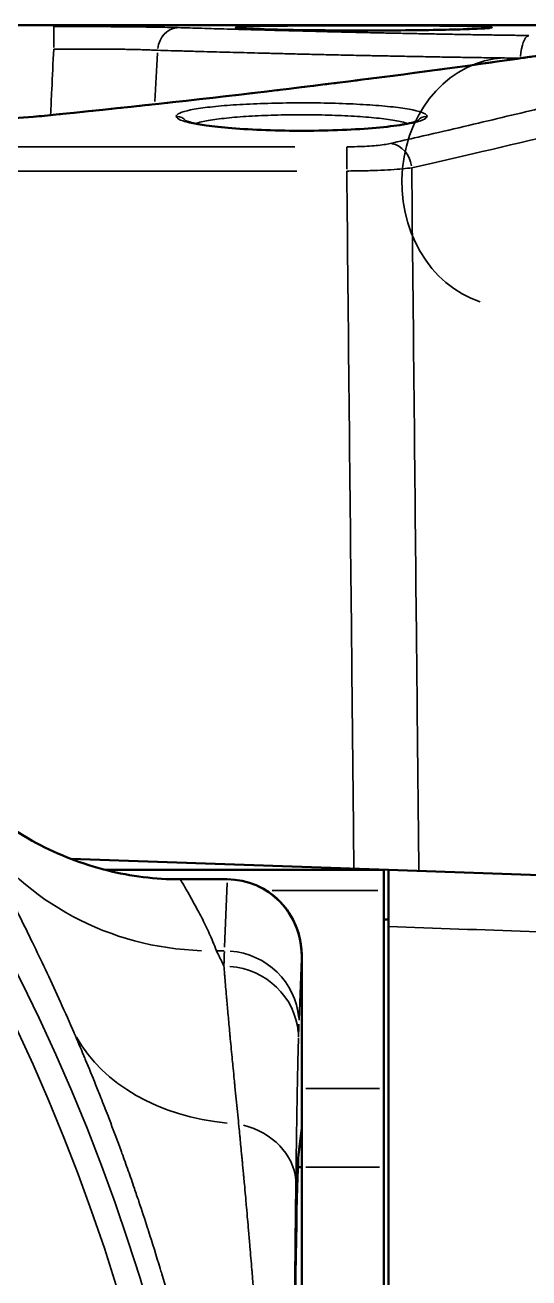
# Model space of a CAD drawing. Header units: millimetres. Extents: x 40 to 2195, y 40 to 1687.
# Drawn here: x 1189 to 1209.2, y 1410.8 to 1461.2 of the extents above; entities that cross this region are included whole.
import ezdxf

# ---------------------------------------------------------------- set-up
doc = ezdxf.new("R2010")
doc.units = ezdxf.units.MM
doc.header["$LTSCALE"] = 8
doc.layers.add('Visible (ISO)', color=7, linetype='Continuous', lineweight=50)
doc.layers.add('Visible Narrow (ISO)', color=7, linetype='Continuous', lineweight=35)

msp = doc.modelspace()

# ---------------------------------------------------------------- linework, layer by layer
at = {"layer": 'Visible (ISO)'}
for p, q in [((1150.811, 1461.2), (1208.82, 1461.2)), ((1203.6, 1427.201), (1190.805, 1427.648)), ((1203.4, 1427.201), (1192.201, 1427.201)), ((1203.4, 1426.372), (1203.4, 1427.201)), ((1203.6, 1427.201), (1226.1, 1426.415)), ((1203.6, 1427.201), (1203.6, 1424.92)), ((1197.106, 1426.822), (1195.208, 1426.822)), ((1197.1, 1426.822), (1195.208, 1426.822)), ((1203.4, 1426.372), (1203.4, 1418.402)), ((1203.6, 1425.2), (1203.4, 1425.207)), ((1203.6, 1353.482), (1203.6, 1424.92)), ((1200.1, 1415.232), (1200.1, 1423.775)), ((1200.1, 1416.822), (1200.1, 1423.756)), ((1198.1, 1423.112), (1198.1, 1423.112)), ((1198.3, 1423.025), (1198.3, 1423.025)), ((1203.4, 1415.232), (1203.4, 1418.402)), ((1194.6, 1417.582), (1194.6, 1417.582)), ((1196.6, 1417.073), (1196.6, 1417.073)), ((1200.1, 1416.822), (1199.976, 1415.739)), ((1200.1, 1415.232), (1199.945, 1415.232)), ((1200.1, 1415.232), (1200.1, 1407.201)), ((1203.4, 1415.232), (1203.4, 1402.701))]:
    msp.add_line(p, q, dxfattribs=at)
for radius, start, end in [(73.5, 3.52818, 56.47182), (72.312, 2.65633, 57.34367)]:
    msp.add_arc((1117.6, 1387.322), radius, start, end, dxfattribs=at)
for centre, major_axis, ratio, start_param, end_param in [((1189.849, 1456.556), (-0.1, 0.995), 0.66866, 6.283119, 6.283189), ((1197.1, 1423.75), (0.122, 3.07), 0.976558, 4.752941, 6.32186), ((1197.1, 1423.775), (0, 3.046), 0.984808, 4.712389, 5.846853), ((1199.995, 1387.322), (0, 28.5), 0.008727, 0.076262, 3.065331)]:
    msp.add_ellipse(centre, major_axis=major_axis, ratio=ratio, start_param=start_param, end_param=end_param, dxfattribs=at)
msp.add_open_spline([(1208.82, 1461.2), (1213.024, 1461.196), (1217.228, 1461.177), (1221.432, 1461.144)], degree=3, dxfattribs=at)
for points, knots in [([(1197.546, 1461.081), (1197.546, 1461.081), (1197.547, 1461.081), (1197.561, 1461.079), (1197.59, 1461.076), (1197.707, 1461.067), (1197.829, 1461.059), (1198.203, 1461.042), (1198.493, 1461.033), (1199.201, 1461.014), (1199.636, 1461.005), (1200.584, 1460.992), (1201.11, 1460.987), (1202.182, 1460.981), (1202.742, 1460.981), (1203.825, 1460.985), (1204.361, 1460.989), (1205.342, 1461.002), (1205.8, 1461.01), (1206.581, 1461.029), (1206.914, 1461.039), (1207.409, 1461.061), (1207.589, 1461.073), (1207.65, 1461.081), (1207.654, 1461.081), (1207.654, 1461.081)], [0.101934, 0.101934, 0.101934, 0.101934, 0.114763, 0.114763, 0.167949, 0.167949, 0.275306, 0.275306, 0.425823, 0.425823, 0.587485, 0.587485, 0.751045, 0.751045, 0.914905, 0.914905, 1.078663, 1.078663, 1.242491, 1.242491, 1.406142, 1.406142, 1.568281, 1.568281, 1.590607, 1.590607, 1.590607, 1.590607]), ([(1189.749, 1457.551), (1196.107, 1458.19), (1201.609, 1458.863), (1208.689, 1459.821), (1211.01, 1460.167), (1212.722, 1460.442)], [0, 0, 0, 0, 2.580299, 2.580299, 4.312295, 4.312295, 4.312295, 4.312295]), ([(1185.806, 1457.381), (1186.434, 1457.381), (1187.07, 1457.393), (1188.244, 1457.437), (1188.8, 1457.469), (1189.448, 1457.522), (1189.603, 1457.536), (1189.749, 1457.551)], [0, 0, 0, 0, 0.1882507, 0.1882507, 0.3722033, 0.3722033, 0.4327571, 0.4327571, 0.4327571, 0.4327571]), ([(1195.398, 1457.355), (1195.398, 1457.355), (1195.398, 1457.355), (1195.398, 1457.355), (1195.416, 1457.345), (1195.494, 1457.316), (1195.572, 1457.292), (1195.822, 1457.232), (1196.023, 1457.195), (1196.549, 1457.12), (1196.901, 1457.081), (1197.705, 1457.016), (1198.174, 1456.989), (1199.156, 1456.954), (1199.682, 1456.945), (1200.719, 1456.947), (1201.243, 1456.959), (1202.222, 1456.999), (1202.69, 1457.029), (1203.508, 1457.103), (1203.87, 1457.147), (1204.431, 1457.24), (1204.645, 1457.294), (1204.781, 1457.344), (1204.802, 1457.355), (1204.802, 1457.355)], [0.104094, 0.104094, 0.104094, 0.104094, 0.104406, 0.104406, 0.152791, 0.152791, 0.230048, 0.230048, 0.345687, 0.345687, 0.488087, 0.488087, 0.640813, 0.640813, 0.796209, 0.796209, 0.952018, 0.952018, 1.107891, 1.107891, 1.26319, 1.26319, 1.414665, 1.414665, 1.467495, 1.467495, 1.467495, 1.467495]), ([(1195.208, 1426.822), (1194.216, 1426.821), (1193.227, 1426.944), (1191.276, 1427.432), (1190.321, 1427.802), (1188.504, 1428.775), (1187.649, 1429.381), (1186.139, 1430.763), (1185.481, 1431.528), (1184.922, 1432.363)], [-1.217673, -1.217673, -1.217673, -1.217673, -0.919935, -0.919935, -0.614144, -0.614144, -0.30148, -0.30148, -0.000001, -0.000001, -0.000001, -0.000001])]:
    msp.add_open_spline(points, degree=3, knots=knots, dxfattribs=at)
at = {"layer": 'Visible Narrow (ISO)'}
for p, q in [((1153.711, 1461.2), (1205.919, 1461.2)), ((1190.119, 1460.302), (1190.119, 1461.138)), ((1209.011, 1459.866), (1209.011, 1459.866)), ((1199.822, 1456.301), (1162.153, 1456.301)), ((1201.914, 1456.289), (1201.914, 1455.398)), ((1199.899, 1455.327), (1163.619, 1455.327)), ((1196.997, 1424.088), (1197.1, 1426.678)), ((1198.906, 1426.372), (1203.163, 1426.372)), ((1196.976, 1423.944), (1196.688, 1423.944)), ((1197.1, 1423.942), (1197.1, 1423.942)), ((1199.997, 1421.151), (1200.095, 1423.619)), ((1197.1, 1423.323), (1197.1, 1423.323)), ((1203.235, 1418.402), (1200.265, 1418.402)), ((1203.235, 1415.232), (1200.265, 1415.232))]:
    msp.add_line(p, q, dxfattribs=at)
for radius, start, end in [(74.5, 6.17537, 53.82463), (79.522, 322.94869, 37.05131), (78.522, 322.94869, 37.05131)]:
    msp.add_arc((1117.6, 1387.322), radius, start, end, dxfattribs=at)
for centre, major_axis, ratio, start_param, end_param in [((1195.134, 1460.097), (0.029, 1), 0.839914, 0.108158, 1.434179), ((1197.429, 1460.599), (0.5, 0.017), 0.999829, 1.257145, 1.521415), ((1197.429, 1460.599), (0.5, 0.017), 0.999829, 1.221676, 1.221729), ((1207.771, 1460.599), (-0.5, 0.017), 0.999829, 4.762815, 5.045776), ((1209.247, 1459.779), (0.014, 1), 0.34291, 0.112428, 1.41582), ((1194.302, 1323.216), (13.212, 316.656), 0.019988, 1.124695, 1.131516), ((1208.424, 1454.883), (0, -5), 0.858164, 3.186384, 6.013817), ((1189.849, 1456.556), (-0.1, 0.995), 0.66866, 6.141388, 6.275659), ((1195.053, 1457.029), (0.5, 0.017), 0.993819, 0.668659, 1.490634), ((1205.147, 1457.029), (-0.5, 0.017), 0.993819, 4.792499, 5.614423), ((1203.657, 1455.44), (-0.222, 0.975), 0.867777, 4.609151, 5.951564), ((1196.731, 1435.188), (-11.251, -3.213), 0.957881, 0.312773, 1.246828), ((1197.056, 1387.3), (0, 37.522), 0.008028, 0.220129, 0.280076), ((1196.991, 1421.014), (2.998, -0.119), 0.976558, 0.118998, 1.531025), ((1196.972, 1420.445), (2.999, -0.09), 0.960068, 0.109617, 1.521135), ((1200.056, 1387.292), (0, 34.531), 0.008727, 0.220134, 0.280064), ((1200.004, 1424.422), (-9.388, -2.97), 0.729898, 0.149218, 1.03842), ((1196.866, 1414.57), (3, -0.038), 0.824868, 0.082004, 1.280246)]:
    msp.add_ellipse(centre, major_axis=major_axis, ratio=ratio, start_param=start_param, end_param=end_param, dxfattribs=at)
for points, knots in [([(1190.119, 1461.142), (1190.517, 1461.142), (1191.298, 1461.141), (1192.454, 1461.136), (1193.502, 1461.127), (1194.427, 1461.114), (1194.917, 1461.103), (1195.134, 1461.097)], [0, 0, 0, 0, 0.2, 0.4, 0.6, 0.8, 0.9999206, 0.9999206, 0.9999206, 0.9999206]), ([(1195.134, 1461.097), (1195.284, 1461.093), (1195.438, 1461.088), (1195.752, 1461.079), (1195.913, 1461.074), (1196.24, 1461.065), (1196.407, 1461.06), (1196.748, 1461.05), (1196.921, 1461.046), (1197.173, 1461.038), (1197.248, 1461.036), (1197.358, 1461.033), (1197.392, 1461.032), (1197.592, 1461.027), (1197.761, 1461.022), (1198.113, 1461.012), (1198.296, 1461.007), (1198.66, 1460.998), (1198.841, 1460.993), (1199.208, 1460.983), (1199.394, 1460.978), (1199.771, 1460.968), (1199.961, 1460.963), (1200.181, 1460.958), (1200.21, 1460.957), (1200.26, 1460.956), (1200.282, 1460.955), (1200.55, 1460.949), (1200.799, 1460.942), (1201.299, 1460.93), (1201.55, 1460.924), (1202.059, 1460.912), (1202.316, 1460.906), (1202.833, 1460.895), (1203.092, 1460.889), (1203.44, 1460.881), (1203.529, 1460.879), (1203.829, 1460.873), (1204.04, 1460.869), (1204.464, 1460.86), (1204.677, 1460.856), (1205.103, 1460.847), (1205.316, 1460.843), (1205.743, 1460.835), (1205.957, 1460.831), (1206.27, 1460.826), (1206.371, 1460.824), (1206.619, 1460.819), (1206.765, 1460.817), (1207.119, 1460.811), (1207.325, 1460.808), (1207.736, 1460.801), (1207.939, 1460.798), (1208.345, 1460.792), (1208.548, 1460.789), (1208.916, 1460.783), (1209.082, 1460.781), (1209.247, 1460.779)], [0, 0, 0, 0, 0.044011, 0.044011, 0.087724, 0.087724, 0.131166, 0.131166, 0.174087, 0.174087, 0.191986, 0.191986, 0.2, 0.2, 0.238695, 0.238695, 0.279021, 0.279021, 0.317483, 0.317483, 0.355916, 0.355916, 0.394356, 0.394356, 0.4, 0.4, 0.4044, 0.4044, 0.4533, 0.4533, 0.50193, 0.50193, 0.550965, 0.550965, 0.6, 0.6, 0.616758, 0.616758, 0.656554, 0.656554, 0.696997, 0.696997, 0.737903, 0.737903, 0.779718, 0.779718, 0.8, 0.8, 0.829615, 0.829615, 0.872765, 0.872765, 0.916664, 0.916664, 0.961787, 0.961787, 1, 1, 1, 1]), ([(1222.421, 1461.115), (1222.358, 1461.095), (1222.28, 1461.071), (1222.096, 1461.016), (1221.989, 1460.985), (1221.748, 1460.916), (1221.613, 1460.877), (1221.352, 1460.805), (1221.233, 1460.772), (1221.099, 1460.735), (1221.091, 1460.733), (1220.808, 1460.655), (1220.494, 1460.57), (1219.791, 1460.381), (1219.401, 1460.278), (1218.826, 1460.127), (1218.675, 1460.087), (1218.508, 1460.044), (1218.497, 1460.041), (1217.989, 1459.908), (1217.446, 1459.768), (1216.279, 1459.47), (1215.655, 1459.311), (1214.906, 1459.123), (1214.823, 1459.102), (1214.693, 1459.07), (1214.646, 1459.058), (1214.132, 1458.93), (1213.644, 1458.808), (1212.617, 1458.555), (1212.076, 1458.422), (1210.953, 1458.149), (1210.372, 1458.008), (1209.671, 1457.84), (1209.571, 1457.816), (1208.988, 1457.676), (1208.492, 1457.558), (1207.475, 1457.318), (1206.954, 1457.195), (1205.887, 1456.946), (1205.341, 1456.819), (1204.413, 1456.605), (1204.038, 1456.519), (1203.657, 1456.432)], [0, 0, 0, 0, 0.052726, 0.052726, 0.10553, 0.10553, 0.158349, 0.158349, 0.197754, 0.197754, 0.2, 0.2, 0.284989, 0.284989, 0.370602, 0.370602, 0.4, 0.4, 0.402076, 0.402076, 0.495775, 0.495775, 0.588543, 0.588543, 0.6, 0.6, 0.606394, 0.606394, 0.669797, 0.669797, 0.734899, 0.734899, 0.8, 0.8, 0.810726, 0.810726, 0.862449, 0.862449, 0.914186, 0.914186, 0.965842, 0.965842, 1, 1, 1, 1]), ([(1212.88, 1460.453), (1212.653, 1460.417), (1212.415, 1460.379), (1211.919, 1460.301), (1211.66, 1460.261), (1211.122, 1460.179), (1210.842, 1460.136), (1210.264, 1460.05), (1209.965, 1460.005), (1209.485, 1459.935), (1209.312, 1459.91), (1209.085, 1459.877), (1209.035, 1459.87), (1208.451, 1459.786), (1207.89, 1459.706), (1206.712, 1459.542), (1206.094, 1459.458), (1204.926, 1459.301), (1204.385, 1459.229), (1203.809, 1459.154), (1203.791, 1459.152), (1203.348, 1459.095), (1202.915, 1459.039), (1202.027, 1458.926), (1201.574, 1458.869), (1200.648, 1458.755), (1200.177, 1458.697), (1199.216, 1458.581), (1198.727, 1458.522), (1197.933, 1458.429), (1197.633, 1458.394), (1197.297, 1458.355), (1197.263, 1458.351), (1196.764, 1458.293), (1196.292, 1458.24), (1195.332, 1458.131), (1194.844, 1458.077), (1193.855, 1457.969), (1193.353, 1457.914), (1192.336, 1457.806), (1191.822, 1457.752), (1190.822, 1457.648), (1190.339, 1457.599), (1189.849, 1457.55)], [0, 0, 0, 0, 0.052813, 0.052813, 0.1059441, 0.1059441, 0.1591642, 0.1591642, 0.2123786, 0.2123786, 0.2417359, 0.2417359, 0.25, 0.25, 0.3378257, 0.3378257, 0.4260239, 0.4260239, 0.4976633, 0.4976633, 0.5, 0.5, 0.5542866, 0.5542866, 0.6086588, 0.6086588, 0.6630531, 0.6630531, 0.7174521, 0.7174521, 0.75, 0.75, 0.7535652, 0.7535652, 0.8035044, 0.8035044, 0.8536894, 0.8536894, 0.9039205, 0.9039205, 0.9540749, 0.9540749, 1, 1, 1, 1]), ([(1190.119, 1460.229), (1190.094, 1459.686), (1190.068, 1459.143), (1190.026, 1458.259), (1190.01, 1457.917), (1189.993, 1457.576)], [0, 0, 0, 0, 0.2317816, 0.2317816, 0.3775661, 0.3775661, 0.3775661, 0.3775661]), ([(1190.119, 1460.229), (1190.265, 1460.23), (1190.411, 1460.232), (1190.674, 1460.233), (1190.792, 1460.234), (1190.974, 1460.235), (1191.039, 1460.235), (1191.229, 1460.235), (1191.353, 1460.235), (1191.599, 1460.235), (1191.721, 1460.235), (1191.907, 1460.234), (1191.972, 1460.234), (1192.041, 1460.234), (1192.046, 1460.234), (1192.167, 1460.233), (1192.28, 1460.232), (1192.502, 1460.23), (1192.612, 1460.229), (1192.787, 1460.227), (1192.854, 1460.226), (1192.965, 1460.224), (1193.01, 1460.224), (1193.166, 1460.221), (1193.274, 1460.219), (1193.483, 1460.214), (1193.584, 1460.211), (1193.761, 1460.206), (1193.838, 1460.204), (1194.013, 1460.197), (1194.108, 1460.193), (1194.232, 1460.188), (1194.265, 1460.186), (1194.298, 1460.184)], [0, 0, 0, 0, 0.088463, 0.088463, 0.1602494, 0.1602494, 0.2, 0.2, 0.2772305, 0.2772305, 0.354433, 0.354433, 0.3967046, 0.3967046, 0.4, 0.4, 0.4757055, 0.4757055, 0.5515347, 0.5515347, 0.6, 0.6, 0.6331228, 0.6331228, 0.7165614, 0.7165614, 0.8, 0.8, 0.8696526, 0.8696526, 0.9636396, 0.9636396, 1, 1, 1, 1]), ([(1194.298, 1460.184), (1194.477, 1460.179), (1194.661, 1460.174), (1195.039, 1460.164), (1195.233, 1460.158), (1195.629, 1460.147), (1195.83, 1460.142), (1196.21, 1460.131), (1196.385, 1460.127), (1196.601, 1460.121), (1196.636, 1460.12), (1196.846, 1460.114), (1197.024, 1460.109), (1197.391, 1460.1), (1197.579, 1460.095), (1197.959, 1460.085), (1198.15, 1460.08), (1198.544, 1460.07), (1198.748, 1460.065), (1199.161, 1460.054), (1199.37, 1460.049), (1199.604, 1460.043), (1199.627, 1460.043), (1199.904, 1460.036), (1200.161, 1460.03), (1200.672, 1460.018), (1200.925, 1460.012), (1201.447, 1460), (1201.717, 1459.994), (1202.258, 1459.982), (1202.53, 1459.977), (1202.895, 1459.969), (1202.987, 1459.967), (1203.301, 1459.961), (1203.521, 1459.956), (1203.965, 1459.948), (1204.188, 1459.943), (1204.635, 1459.935), (1204.858, 1459.931), (1205.304, 1459.923), (1205.528, 1459.919), (1205.843, 1459.913), (1205.938, 1459.912), (1206.185, 1459.907), (1206.336, 1459.905), (1206.719, 1459.898), (1206.948, 1459.895), (1207.402, 1459.888), (1207.627, 1459.884), (1208.074, 1459.878), (1208.297, 1459.875), (1208.647, 1459.87), (1208.777, 1459.868), (1208.906, 1459.866)], [0, 0, 0, 0, 0.0508981, 0.0508981, 0.1013308, 0.1013308, 0.1508763, 0.1508763, 0.1919089, 0.1919089, 0.2, 0.2, 0.2393315, 0.2393315, 0.2794986, 0.2794986, 0.3186339, 0.3186339, 0.3593169, 0.3593169, 0.4, 0.4, 0.4044263, 0.4044263, 0.4533197, 0.4533197, 0.5005629, 0.5005629, 0.5502814, 0.5502814, 0.6, 0.6, 0.6168899, 0.6168899, 0.6571876, 0.6571876, 0.6981286, 0.6981286, 0.7395284, 0.7395284, 0.7818066, 0.7818066, 0.8, 0.8, 0.8297374, 0.8297374, 0.8758433, 0.8758433, 0.9227522, 0.9227522, 0.9709205, 0.9709205, 0.9999978, 0.9999978, 0.9999978, 0.9999978]), ([(1205.147, 1457.526), (1205.145, 1457.476), (1205.031, 1457.38), (1204.52, 1457.237), (1203.705, 1457.113), (1202.649, 1457.017), (1201.421, 1456.956), (1200.107, 1456.935), (1198.792, 1456.956), (1197.564, 1457.016), (1196.505, 1457.112), (1195.689, 1457.235), (1195.172, 1457.378), (1195.055, 1457.476), (1195.053, 1457.526)], [0, 0, 0, 0, 0.0833333, 0.1666667, 0.25, 0.3333333, 0.4166667, 0.5, 0.5833333, 0.6666667, 0.75, 0.8333333, 0.9166667, 1, 1, 1, 1]), ([(1195.819, 1457.236), (1195.888, 1457.259), (1196.118, 1457.322), (1196.655, 1457.415), (1197.483, 1457.501), (1198.465, 1457.56), (1199.539, 1457.591), (1200.647, 1457.591), (1201.722, 1457.561), (1202.705, 1457.502), (1203.537, 1457.416), (1204.077, 1457.323), (1204.31, 1457.26), (1204.381, 1457.236)], [0.1110104, 0.1110104, 0.1110104, 0.1110104, 0.1538462, 0.2307692, 0.3076923, 0.3846154, 0.4615385, 0.5384615, 0.6153846, 0.6923077, 0.7692308, 0.8461538, 0.8898931, 0.8898931, 0.8898931, 0.8898931]), ([(1203.657, 1456.432), (1203.588, 1456.417), (1203.507, 1456.402), (1203.414, 1456.388), (1203.32, 1456.375), (1203.215, 1456.362), (1203.101, 1456.351), (1202.987, 1456.341), (1202.864, 1456.331), (1202.735, 1456.324), (1202.606, 1456.316), (1202.47, 1456.311), (1202.333, 1456.307), (1202.195, 1456.303), (1202.056, 1456.301), (1201.914, 1456.301)], [0, 0, 0, 0, 0.2, 0.2, 0.2, 0.4, 0.4, 0.4, 0.6, 0.6, 0.6, 0.8, 0.8, 0.8, 1, 1, 1, 1]), ([(1204.529, 1455.458), (1204.425, 1455.443), (1204.178, 1455.414), (1203.707, 1455.378), (1203.156, 1455.351), (1202.549, 1455.332), (1202.126, 1455.327), (1201.914, 1455.327)], [0.0000001, 0.0000001, 0.0000001, 0.0000001, 0.2, 0.4, 0.6, 0.8, 1, 1, 1, 1]), ([(1202.201, 1427.25), (1202.168, 1430.515), (1202.134, 1433.846), (1202.099, 1437.267), (1202.04, 1443.043), (1201.978, 1449.076), (1201.914, 1455.327)], [0.6019483, 0.6019483, 0.6019483, 0.6019483, 0.75, 0.75, 0.75, 1, 1, 1, 1]), ([(1204.815, 1427.159), (1204.782, 1430.481), (1204.747, 1433.872), (1204.712, 1437.356), (1204.654, 1443.145), (1204.593, 1449.192), (1204.529, 1455.458)], [0.5995393, 0.5995393, 0.5995393, 0.5995393, 0.75, 0.75, 0.75, 1, 1, 1, 1]), ([(1196.672, 1423.944), (1196.581, 1424.189), (1196.386, 1424.656), (1196.078, 1425.286), (1195.771, 1425.851), (1195.488, 1426.355), (1195.31, 1426.671), (1195.208, 1426.822)], [0, 0, 0, 0, 0.2, 0.4, 0.6, 0.8, 0.9999995, 0.9999995, 0.9999995, 0.9999995]), ([(1203.6, 1424.92), (1207.364, 1424.788), (1211.134, 1424.655), (1214.91, 1424.522), (1216.917, 1424.451), (1218.926, 1424.38), (1220.937, 1424.31), (1222.709, 1424.247), (1224.482, 1424.185), (1226.257, 1424.122)], [0, 0, 0, 0, 0.5, 0.5, 0.5, 0.765804, 0.765804, 0.765804, 1, 1, 1, 1]), ([(1196.972, 1423.326), (1196.931, 1423.411), (1196.891, 1423.492), (1196.839, 1423.599), (1196.825, 1423.629), (1196.761, 1423.76), (1196.715, 1423.856), (1196.672, 1423.944)], [0, 0, 0, 0, 0.3607845, 0.3607845, 0.5, 0.5, 1, 1, 1, 1]), ([(1197.563, 1416.974), (1197.547, 1417.14), (1197.53, 1417.308), (1197.497, 1417.642), (1197.48, 1417.808), (1197.447, 1418.139), (1197.431, 1418.304), (1197.412, 1418.499), (1197.409, 1418.53), (1197.399, 1418.628), (1197.393, 1418.697), (1197.371, 1418.916), (1197.356, 1419.067), (1197.331, 1419.331), (1197.32, 1419.445), (1197.295, 1419.702), (1197.281, 1419.845), (1197.254, 1420.127), (1197.241, 1420.265), (1197.226, 1420.421), (1197.225, 1420.441), (1197.22, 1420.488), (1197.218, 1420.515), (1197.203, 1420.666), (1197.192, 1420.789), (1197.17, 1421.029), (1197.159, 1421.147), (1197.138, 1421.377), (1197.128, 1421.488), (1197.108, 1421.706), (1197.099, 1421.813), (1197.088, 1421.934), (1197.087, 1421.952), (1197.081, 1422.016), (1197.077, 1422.063), (1197.061, 1422.245), (1197.05, 1422.374), (1197.037, 1422.528), (1197.034, 1422.557), (1197.022, 1422.708), (1197.012, 1422.824), (1196.998, 1422.998), (1196.993, 1423.059), (1196.983, 1423.19), (1196.977, 1423.259), (1196.972, 1423.326)], [0, 0, 0, 0, 0.070867, 0.070867, 0.140498, 0.140498, 0.209081, 0.209081, 0.221564, 0.221564, 0.25, 0.25, 0.31246, 0.31246, 0.359776, 0.359776, 0.420068, 0.420068, 0.479398, 0.479398, 0.488075, 0.488075, 0.5, 0.5, 0.55445, 0.55445, 0.6089, 0.6089, 0.662513, 0.662513, 0.716163, 0.716163, 0.725183, 0.725183, 0.75, 0.75, 0.822337, 0.822337, 0.83932, 0.83932, 0.911511, 0.911511, 0.95169, 0.95169, 1, 1, 1, 1]), ([(1197.902, 1387.321), (1197.902, 1387.962), (1197.895, 1388.602), (1197.866, 1389.845), (1197.846, 1390.449), (1197.817, 1391.086), (1197.815, 1391.122), (1197.784, 1391.794), (1197.747, 1392.431), (1197.659, 1393.7), (1197.607, 1394.333), (1197.49, 1395.597), (1197.425, 1396.227), (1197.289, 1397.397), (1197.221, 1397.937), (1197.136, 1398.561), (1197.125, 1398.646), (1197.034, 1399.294), (1196.951, 1399.854), (1196.852, 1400.471), (1196.842, 1400.531), (1196.733, 1401.207), (1196.626, 1401.819), (1196.401, 1403.034), (1196.283, 1403.637), (1196.033, 1404.834), (1195.903, 1405.427), (1195.631, 1406.604), (1195.489, 1407.187), (1195.196, 1408.342), (1195.044, 1408.914), (1194.751, 1409.972), (1194.611, 1410.46), (1194.447, 1411.014), (1194.426, 1411.085), (1194.252, 1411.668), (1194.095, 1412.174), (1193.922, 1412.713), (1193.91, 1412.751), (1193.783, 1413.147), (1193.666, 1413.501), (1193.489, 1414.028), (1193.429, 1414.205), (1193.286, 1414.621), (1193.203, 1414.861), (1193.034, 1415.336), (1192.95, 1415.572), (1192.854, 1415.836), (1192.842, 1415.869), (1192.689, 1416.287), (1192.551, 1416.658), (1192.378, 1417.111), (1192.342, 1417.205), (1192.209, 1417.551), (1192.113, 1417.796), (1191.947, 1418.215), (1191.877, 1418.392), (1191.671, 1418.904), (1191.537, 1419.229), (1191.381, 1419.604), (1191.356, 1419.665), (1191.199, 1420.038), (1191.07, 1420.34), (1190.922, 1420.682), (1190.9, 1420.734), (1190.878, 1420.785)], [0, 0, 0, 0, 0.05, 0.05, 0.0972213, 0.0972213, 0.1, 0.1, 0.15, 0.15, 0.2, 0.2, 0.25, 0.25, 0.2931101, 0.2931101, 0.3, 0.3, 0.3451178, 0.3451178, 0.35, 0.35, 0.4, 0.4, 0.45, 0.45, 0.5, 0.5, 0.55, 0.55, 0.6, 0.6, 0.6435679, 0.6435679, 0.65, 0.65, 0.6964116, 0.6964116, 0.7, 0.7, 0.7331787, 0.7331787, 0.75, 0.75, 0.7731309, 0.7731309, 0.7966654, 0.7966654, 0.8, 0.8, 0.839445, 0.839445, 0.85, 0.85, 0.8784827, 0.8784827, 0.9, 0.9, 0.941883, 0.941883, 0.95, 0.95, 0.9924169, 0.9924169, 0.9999998, 0.9999998, 0.9999998, 0.9999998]), ([(1199.866, 1414.57), (1199.868, 1414.726), (1199.87, 1414.882), (1199.874, 1415.193), (1199.876, 1415.348), (1199.881, 1415.652), (1199.883, 1415.803), (1199.886, 1416.045), (1199.887, 1416.136), (1199.89, 1416.314), (1199.891, 1416.4), (1199.895, 1416.633), (1199.897, 1416.781), (1199.902, 1417.07), (1199.904, 1417.212), (1199.908, 1417.49), (1199.911, 1417.625), (1199.914, 1417.797), (1199.914, 1417.835), (1199.917, 1417.997), (1199.919, 1418.12), (1199.923, 1418.304), (1199.924, 1418.366), (1199.927, 1418.543), (1199.929, 1418.656), (1199.934, 1418.876), (1199.936, 1418.982), (1199.94, 1419.166), (1199.942, 1419.245), (1199.946, 1419.447), (1199.949, 1419.566), (1199.954, 1419.796), (1199.957, 1419.906), (1199.963, 1420.114), (1199.965, 1420.212), (1199.969, 1420.353), (1199.971, 1420.4), (1199.972, 1420.445)], [0, 0, 0, 0, 0.071351, 0.071351, 0.1412013, 0.1412013, 0.2088384, 0.2088384, 0.25, 0.25, 0.2884544, 0.2884544, 0.3545855, 0.3545855, 0.4191757, 0.4191757, 0.4819544, 0.4819544, 0.5, 0.5, 0.5591648, 0.5591648, 0.5902153, 0.5902153, 0.6481347, 0.6481347, 0.7054436, 0.7054436, 0.75, 0.75, 0.8222033, 0.8222033, 0.8944066, 0.8944066, 0.9643971, 0.9643971, 1, 1, 1, 1]), ([(1199.173, 1387.322), (1199.173, 1387.628), (1199.172, 1387.929), (1199.17, 1388.534), (1199.169, 1388.836), (1199.164, 1389.444), (1199.161, 1389.749), (1199.158, 1390.074), (1199.158, 1390.097), (1199.154, 1390.413), (1199.15, 1390.701), (1199.142, 1391.283), (1199.137, 1391.576), (1199.126, 1392.165), (1199.121, 1392.461), (1199.108, 1393.042), (1199.101, 1393.327), (1199.089, 1393.83), (1199.083, 1394.05), (1199.071, 1394.486), (1199.064, 1394.701), (1199.051, 1395.128), (1199.045, 1395.34), (1199.031, 1395.762), (1199.024, 1395.972), (1199.012, 1396.307), (1199.007, 1396.433), (1198.997, 1396.723), (1198.991, 1396.887), (1198.975, 1397.283), (1198.966, 1397.514), (1198.947, 1397.976), (1198.937, 1398.206), (1198.918, 1398.652), (1198.908, 1398.867), (1198.892, 1399.201), (1198.887, 1399.322), (1198.869, 1399.694), (1198.857, 1399.941), (1198.832, 1400.433), (1198.819, 1400.679), (1198.799, 1401.045), (1198.793, 1401.169), (1198.781, 1401.382), (1198.776, 1401.472), (1198.754, 1401.868), (1198.737, 1402.169), (1198.703, 1402.737), (1198.687, 1403.006), (1198.667, 1403.33), (1198.664, 1403.391), (1198.645, 1403.69), (1198.63, 1403.92), (1198.601, 1404.376), (1198.586, 1404.6), (1198.568, 1404.878), (1198.564, 1404.937), (1198.557, 1405.035), (1198.554, 1405.074), (1198.535, 1405.359), (1198.519, 1405.598), (1198.486, 1406.06), (1198.471, 1406.284), (1198.453, 1406.522), (1198.452, 1406.543), (1198.437, 1406.749), (1198.424, 1406.929), (1198.398, 1407.285), (1198.385, 1407.46), (1198.367, 1407.693), (1198.363, 1407.754), (1198.358, 1407.822), (1198.357, 1407.83), (1198.343, 1408.012), (1198.33, 1408.182), (1198.304, 1408.518), (1198.291, 1408.685), (1198.275, 1408.892), (1198.272, 1408.935), (1198.268, 1408.981), (1198.268, 1408.985), (1198.255, 1409.15), (1198.242, 1409.31), (1198.217, 1409.628), (1198.204, 1409.786), (1198.189, 1409.973), (1198.187, 1410.004), (1198.183, 1410.047), (1198.182, 1410.06), (1198.165, 1410.266), (1198.15, 1410.458), (1198.123, 1410.782), (1198.112, 1410.916), (1198.099, 1411.07), (1198.097, 1411.092), (1198.069, 1411.425), (1198.043, 1411.734), (1198.015, 1412.071), (1198.012, 1412.101), (1197.992, 1412.333), (1197.975, 1412.534), (1197.95, 1412.825), (1197.942, 1412.918), (1197.931, 1413.048), (1197.927, 1413.087), (1197.909, 1413.294), (1197.895, 1413.461), (1197.87, 1413.733), (1197.861, 1413.839), (1197.848, 1413.989), (1197.844, 1414.034), (1197.825, 1414.242), (1197.81, 1414.403), (1197.788, 1414.649), (1197.78, 1414.737), (1197.767, 1414.873), (1197.763, 1414.923), (1197.743, 1415.136), (1197.728, 1415.295), (1197.707, 1415.511), (1197.702, 1415.571), (1197.691, 1415.683), (1197.686, 1415.735), (1197.668, 1415.918), (1197.656, 1416.046), (1197.638, 1416.231), (1197.632, 1416.292), (1197.621, 1416.404), (1197.616, 1416.456), (1197.598, 1416.63), (1197.586, 1416.747), (1197.571, 1416.898), (1197.567, 1416.936), (1197.563, 1416.974)], [0.0000107, 0.0000107, 0.0000107, 0.0000107, 0.0125544, 0.0125544, 0.0254131, 0.0254131, 0.0387002, 0.0387002, 0.0397387, 0.0397387, 0.0526316, 0.0526316, 0.066052, 0.066052, 0.0800309, 0.0800309, 0.0940097, 0.0940097, 0.1052632, 0.1052632, 0.1167012, 0.1167012, 0.1283943, 0.1283943, 0.1404968, 0.1404968, 0.1479755, 0.1479755, 0.1578947, 0.1578947, 0.1724083, 0.1724083, 0.1874786, 0.1874786, 0.2020843, 0.2020843, 0.2105263, 0.2105263, 0.2282734, 0.2282734, 0.2466052, 0.2466052, 0.2561838, 0.2561838, 0.2631579, 0.2631579, 0.2874344, 0.2874344, 0.3103519, 0.3103519, 0.3157895, 0.3157895, 0.336872, 0.336872, 0.3585404, 0.3585404, 0.3644422, 0.3644422, 0.3684211, 0.3684211, 0.3934934, 0.3934934, 0.4185658, 0.4185658, 0.4210526, 0.4210526, 0.4425633, 0.4425633, 0.4647166, 0.4647166, 0.472667, 0.472667, 0.4736842, 0.4736842, 0.4966171, 0.4966171, 0.5201058, 0.5201058, 0.5263158, 0.5263158, 0.5267767, 0.5267767, 0.5503478, 0.5503478, 0.574252, 0.574252, 0.5789474, 0.5789474, 0.580875, 0.580875, 0.6106353, 0.6106353, 0.6315789, 0.6315789, 0.6349848, 0.6349848, 0.6842105, 0.6842105, 0.6890947, 0.6890947, 0.7216085, 0.7216085, 0.7368421, 0.7368421, 0.7432063, 0.7432063, 0.7712451, 0.7712451, 0.7894737, 0.7894737, 0.797322, 0.797322, 0.8259187, 0.8259187, 0.8421053, 0.8421053, 0.851433, 0.851433, 0.8824596, 0.8824596, 0.8947368, 0.8947368, 0.9055265, 0.9055265, 0.9333022, 0.9333022, 0.9473684, 0.9473684, 0.959699, 0.959699, 0.98972, 0.98972, 0.9999997, 0.9999997, 0.9999997, 0.9999997]), ([(1199.718, 1387.322), (1199.718, 1387.588), (1199.718, 1387.851), (1199.718, 1388.374), (1199.718, 1388.635), (1199.719, 1389.156), (1199.719, 1389.416), (1199.719, 1389.756), (1199.719, 1389.838), (1199.72, 1390.171), (1199.72, 1390.418), (1199.72, 1390.683), (1199.72, 1390.703), (1199.721, 1390.983), (1199.721, 1391.239), (1199.722, 1391.75), (1199.722, 1392.004), (1199.723, 1392.511), (1199.724, 1392.763), (1199.724, 1393.057), (1199.724, 1393.103), (1199.725, 1393.357), (1199.726, 1393.561), (1199.727, 1393.965), (1199.727, 1394.165), (1199.728, 1394.562), (1199.729, 1394.758), (1199.73, 1395.15), (1199.73, 1395.345), (1199.731, 1395.65), (1199.732, 1395.763), (1199.733, 1396.027), (1199.733, 1396.177), (1199.734, 1396.544), (1199.735, 1396.758), (1199.737, 1397.185), (1199.738, 1397.398), (1199.739, 1397.806), (1199.74, 1398.001), (1199.741, 1398.305), (1199.742, 1398.416), (1199.743, 1398.757), (1199.744, 1398.984), (1199.746, 1399.435), (1199.747, 1399.659), (1199.749, 1399.995), (1199.749, 1400.109), (1199.75, 1400.305), (1199.751, 1400.387), (1199.753, 1400.773), (1199.754, 1401.069), (1199.757, 1401.587), (1199.758, 1401.812), (1199.76, 1402.087), (1199.76, 1402.144), (1199.762, 1402.419), (1199.763, 1402.631), (1199.765, 1403.051), (1199.766, 1403.258), (1199.768, 1403.51), (1199.768, 1403.56), (1199.769, 1403.646), (1199.769, 1403.682), (1199.771, 1403.943), (1199.772, 1404.161), (1199.775, 1404.583), (1199.776, 1404.788), (1199.778, 1405.005), (1199.778, 1405.025), (1199.779, 1405.218), (1199.78, 1405.387), (1199.783, 1405.72), (1199.784, 1405.884), (1199.785, 1406.093), (1199.786, 1406.14), (1199.786, 1406.194), (1199.786, 1406.201), (1199.787, 1406.372), (1199.789, 1406.532), (1199.791, 1406.849), (1199.792, 1407.006), (1199.793, 1407.191), (1199.794, 1407.221), (1199.794, 1407.254), (1199.794, 1407.256), (1199.795, 1407.413), (1199.796, 1407.564), (1199.799, 1407.864), (1199.8, 1408.013), (1199.801, 1408.179), (1199.802, 1408.198), (1199.802, 1408.228), (1199.802, 1408.24), (1199.803, 1408.434), (1199.805, 1408.615), (1199.807, 1408.912), (1199.808, 1409.029), (1199.81, 1409.165), (1199.81, 1409.185), (1199.812, 1409.49), (1199.815, 1409.773), (1199.818, 1410.082), (1199.818, 1410.109), (1199.82, 1410.327), (1199.822, 1410.515), (1199.824, 1410.782), (1199.825, 1410.862), (1199.826, 1410.977), (1199.827, 1411.012), (1199.829, 1411.207), (1199.83, 1411.365), (1199.833, 1411.614), (1199.834, 1411.706), (1199.835, 1411.839), (1199.835, 1411.88), (1199.837, 1412.076), (1199.839, 1412.228), (1199.841, 1412.452), (1199.842, 1412.528), (1199.844, 1412.647), (1199.844, 1412.693), (1199.846, 1412.893), (1199.848, 1413.043), (1199.85, 1413.24), (1199.851, 1413.29), (1199.852, 1413.388), (1199.852, 1413.436), (1199.854, 1413.608), (1199.856, 1413.729), (1199.858, 1413.898), (1199.858, 1413.95), (1199.86, 1414.048), (1199.86, 1414.095), (1199.862, 1414.26), (1199.864, 1414.373), (1199.865, 1414.511), (1199.866, 1414.541), (1199.866, 1414.57)], [0.0000038, 0.0000038, 0.0000038, 0.0000038, 0.0117206, 0.0117206, 0.0236284, 0.0236284, 0.0358047, 0.0358047, 0.0397119, 0.0397119, 0.0516511, 0.0516511, 0.0526316, 0.0526316, 0.0653051, 0.0653051, 0.0782271, 0.0782271, 0.0915188, 0.0915188, 0.0940096, 0.0940096, 0.1052632, 0.1052632, 0.1167826, 0.1167826, 0.1285516, 0.1285516, 0.1407175, 0.1407175, 0.1479637, 0.1479637, 0.1578947, 0.1578947, 0.1725172, 0.1725172, 0.1876696, 0.1876696, 0.2020709, 0.2020709, 0.2105263, 0.2105263, 0.2282558, 0.2282558, 0.2465493, 0.2465493, 0.256169, 0.256169, 0.2631579, 0.2631579, 0.2893664, 0.2893664, 0.3103374, 0.3103374, 0.3157895, 0.3157895, 0.3370386, 0.3370386, 0.3589138, 0.3589138, 0.3644281, 0.3644281, 0.3684211, 0.3684211, 0.3934866, 0.3934866, 0.4185522, 0.4185522, 0.4210526, 0.4210526, 0.4431355, 0.4431355, 0.465915, 0.465915, 0.4726546, 0.4726546, 0.4736842, 0.4736842, 0.4973168, 0.4973168, 0.5215563, 0.5215563, 0.5263158, 0.5263158, 0.526765, 0.526765, 0.5510956, 0.5510956, 0.5757867, 0.5757867, 0.5789474, 0.5789474, 0.5808643, 0.5808643, 0.6115111, 0.6115111, 0.6315789, 0.6315789, 0.6349754, 0.6349754, 0.6842105, 0.6842105, 0.6890886, 0.6890886, 0.7224534, 0.7224534, 0.7368421, 0.7368421, 0.7432003, 0.7432003, 0.7721555, 0.7721555, 0.7894737, 0.7894737, 0.7973154, 0.7973154, 0.8269577, 0.8269577, 0.8421053, 0.8421053, 0.8514269, 0.8514269, 0.8835059, 0.8835059, 0.8947368, 0.8947368, 0.9055226, 0.9055226, 0.9343958, 0.9343958, 0.9473684, 0.9473684, 0.9596944, 0.9596944, 0.9913038, 0.9913038, 0.9999999, 0.9999999, 0.9999999, 0.9999999])]:
    msp.add_open_spline(points, degree=3, knots=knots, dxfattribs=at)
for points in [[(1197.429, 1461.099), (1197.428, 1461.107), (1197.524, 1461.121), (1197.966, 1461.139), (1198.68, 1461.153), (1199.621, 1461.163), (1200.737, 1461.17), (1201.962, 1461.173), (1203.223, 1461.173), (1204.449, 1461.17), (1205.566, 1461.164), (1206.51, 1461.154), (1207.226, 1461.14), (1207.673, 1461.121), (1207.772, 1461.107), (1207.771, 1461.099)], [(1207.771, 1461.099), (1207.771, 1461.092), (1207.674, 1461.076), (1207.232, 1461.05), (1206.518, 1461.026), (1205.577, 1461.005), (1204.461, 1460.989), (1203.238, 1460.981), (1201.977, 1460.981), (1200.753, 1460.989), (1199.637, 1461.004), (1198.693, 1461.025), (1197.976, 1461.05), (1197.528, 1461.076), (1197.429, 1461.092), (1197.429, 1461.099)], [(1223.42, 1460.133), (1223.178, 1460.056), (1222.279, 1459.799), (1219.696, 1459.113), (1215.887, 1458.145), (1210.876, 1456.923), (1206.768, 1455.965), (1204.529, 1455.458)], [(1208.906, 1459.866), (1208.912, 1459.866), (1208.918, 1459.866), (1208.924, 1459.866)], [(1195.053, 1457.526), (1195.052, 1457.571), (1195.144, 1457.659), (1195.576, 1457.786), (1196.274, 1457.894), (1197.194, 1457.981), (1198.284, 1458.04), (1199.478, 1458.071), (1200.708, 1458.071), (1201.902, 1458.041), (1202.993, 1457.981), (1203.916, 1457.895), (1204.617, 1457.787), (1205.053, 1457.661), (1205.148, 1457.572), (1205.147, 1457.526)], [(1189.849, 1457.55), (1189.577, 1457.522), (1188.996, 1457.473), (1187.994, 1457.417), (1186.907, 1457.382), (1186.177, 1457.375), (1185.806, 1457.375)], [(1190.878, 1420.785), (1190.693, 1421.209), (1190.326, 1422.035), (1189.786, 1423.203), (1189.264, 1424.292), (1188.772, 1425.286), (1188.317, 1426.181), (1187.9, 1426.982), (1187.523, 1427.694), (1187.188, 1428.319), (1186.895, 1428.859), (1186.73, 1429.165), (1186.654, 1429.304)]]:
    msp.add_open_spline(points, degree=3, dxfattribs=at)

doc.saveas('drawing.dxf')
